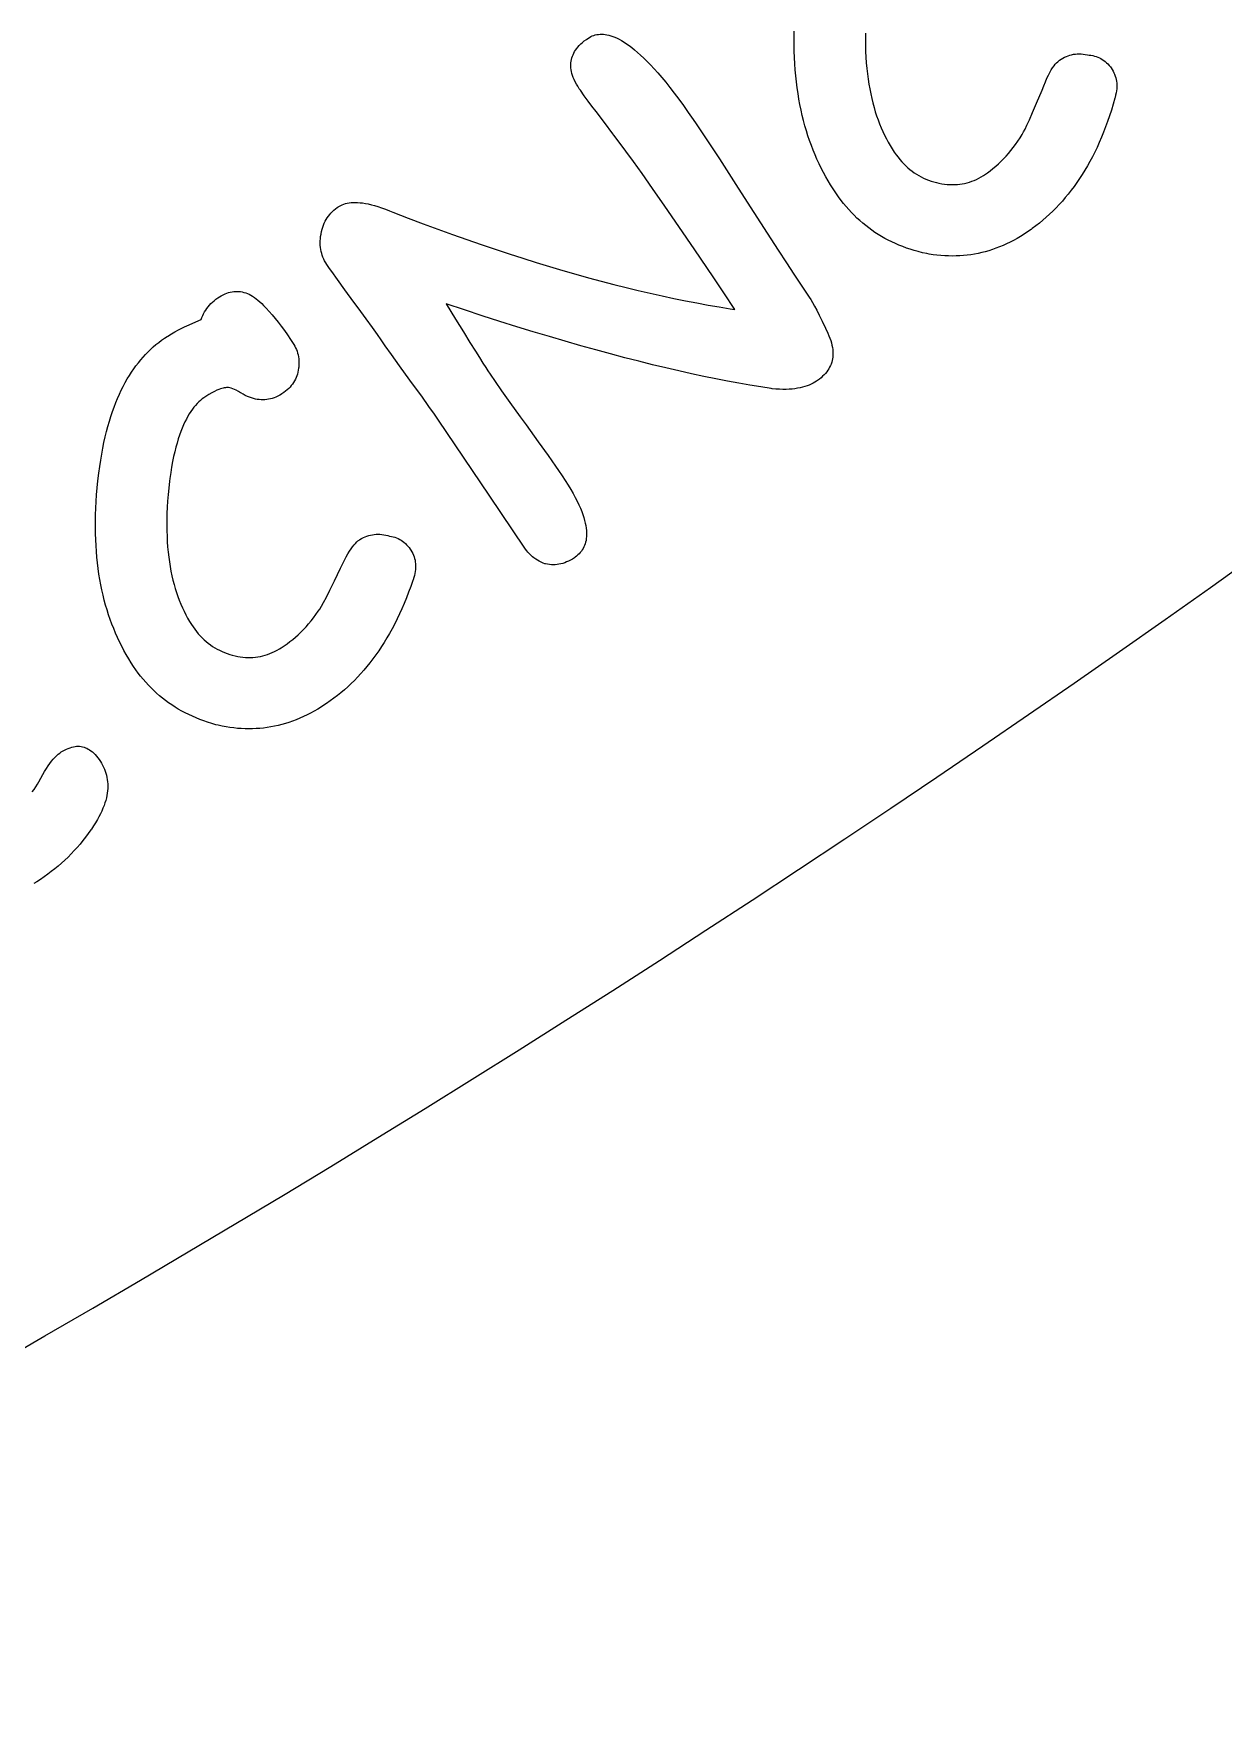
# Model space of a CAD drawing. Header units: inches. Extents: x -1316 to -504, y 751 to 1208.
# Drawn here: x -980.13 to -962.57, y 783.75 to 808.6 of the extents above; entities that cross this region are included whole.
import ezdxf

# ---------------------------------------------------------------- set-up
doc = ezdxf.new("R2010")
doc.units = ezdxf.units.IN
doc.header["$MEASUREMENT"] = 0
doc.linetypes.add('Continuous2', pattern=[0])
doc.layers.add('68343 AND 68344 CARRIAGE AND ARM PLATE', color=1, linetype='Continuous')
doc.layers.add('68351 TABLE', color=1, linetype='Continuous')

msp = doc.modelspace()

# ---------------------------------------------------------------- linework, layer by layer
at = {"layer": '68343 AND 68344 CARRIAGE AND ARM PLATE', "color": 3, "linetype": 'Continuous2', "lineweight": -3, "true_color": 0x00ff00}
for p, q in [((-972.095, 808.405), (-972.075, 808.427)), ((-972.075, 808.427), (-972.053, 808.45)), ((-972.053, 808.45), (-972.028, 808.472)), ((-972.028, 808.472), (-972.001, 808.494)), ((-972.001, 808.494), (-971.971, 808.516)), ((-971.971, 808.516), (-971.947, 808.533)), ((-971.947, 808.533), (-971.926, 808.546)), ((-971.926, 808.546), (-971.905, 808.558)), ((-971.905, 808.558), (-971.883, 808.568)), ((-971.883, 808.568), (-971.861, 808.576)), ((-971.861, 808.576), (-971.839, 808.583)), ((-971.839, 808.583), (-971.816, 808.588)), ((-971.816, 808.588), (-971.793, 808.591)), ((-971.793, 808.591), (-971.769, 808.594)), ((-971.769, 808.594), (-971.744, 808.594)), ((-971.744, 808.594), (-971.719, 808.593)), ((-971.719, 808.593), (-971.693, 808.59)), ((-971.693, 808.59), (-971.667, 808.586)), ((-971.667, 808.586), (-971.639, 808.58)), ((-971.639, 808.58), (-971.61, 808.572)), ((-971.61, 808.572), (-971.581, 808.562)), ((-971.581, 808.562), (-971.55, 808.55)), ((-971.55, 808.55), (-971.518, 808.536)), ((-971.518, 808.536), (-971.485, 808.519)), ((-971.485, 808.519), (-971.451, 808.5)), ((-971.451, 808.5), (-971.415, 808.479)), ((-971.415, 808.479), (-971.378, 808.454)), ((-971.378, 808.454), (-971.34, 808.427)), ((-971.34, 808.427), (-971.3, 808.397)), ((-968.905, 808.54), (-968.904, 808.64)), ((-968.905, 808.442), (-968.905, 808.54)), ((-968.903, 808.346), (-968.905, 808.442)), ((-967.853, 808.61), (-967.853, 808.517)), ((-967.853, 808.517), (-967.852, 808.427)), ((-967.852, 808.427), (-967.849, 808.339)), ((-972.201, 808.147), (-972.199, 808.172)), ((-972.199, 808.172), (-972.196, 808.197)), ((-972.196, 808.197), (-972.192, 808.221)), ((-972.192, 808.221), (-972.185, 808.245)), ((-972.185, 808.245), (-972.178, 808.268)), ((-972.178, 808.268), (-972.168, 808.291)), ((-972.168, 808.291), (-972.157, 808.314)), ((-972.157, 808.314), (-972.144, 808.337)), ((-972.144, 808.337), (-972.13, 808.36)), ((-972.13, 808.36), (-972.114, 808.382)), ((-972.114, 808.382), (-972.095, 808.405)), ((-971.3, 808.397), (-971.258, 808.363)), ((-971.258, 808.363), (-971.215, 808.326)), ((-971.215, 808.326), (-971.17, 808.286)), ((-971.17, 808.286), (-971.123, 808.242)), ((-971.123, 808.242), (-971.074, 808.193)), ((-971.074, 808.193), (-971.023, 808.141)), ((-968.899, 808.251), (-968.903, 808.346)), ((-968.894, 808.158), (-968.899, 808.251)), ((-967.849, 808.339), (-967.845, 808.253)), ((-967.845, 808.253), (-967.839, 808.17)), ((-967.839, 808.17), (-967.832, 808.089)), ((-965.049, 808.15), (-965.031, 808.17)), ((-965.031, 808.17), (-965.014, 808.188)), ((-965.014, 808.188), (-964.997, 808.202)), ((-964.997, 808.202), (-964.987, 808.21)), ((-964.987, 808.21), (-964.962, 808.227)), ((-964.962, 808.227), (-964.937, 808.242)), ((-964.937, 808.242), (-964.912, 808.255)), ((-964.912, 808.255), (-964.886, 808.267)), ((-964.886, 808.267), (-964.86, 808.277)), ((-964.86, 808.277), (-964.834, 808.285)), ((-964.834, 808.285), (-964.808, 808.292)), ((-964.808, 808.292), (-964.781, 808.298)), ((-964.781, 808.298), (-964.753, 808.302)), ((-964.753, 808.302), (-964.725, 808.304)), ((-964.725, 808.304), (-964.697, 808.305)), ((-964.697, 808.305), (-964.668, 808.304)), ((-964.668, 808.304), (-964.638, 808.301)), ((-964.638, 808.301), (-964.607, 808.297)), ((-964.607, 808.297), (-964.576, 808.291)), ((-964.576, 808.291), (-964.551, 808.285)), ((-964.551, 808.285), (-964.524, 808.283)), ((-964.524, 808.283), (-964.497, 808.278)), ((-964.497, 808.278), (-964.471, 808.272)), ((-964.471, 808.272), (-964.447, 808.265)), ((-964.447, 808.265), (-964.423, 808.257)), ((-964.423, 808.257), (-964.399, 808.247)), ((-964.399, 808.247), (-964.377, 808.235)), ((-964.377, 808.235), (-964.355, 808.222)), ((-964.355, 808.222), (-964.334, 808.208)), ((-964.334, 808.208), (-964.313, 808.192)), ((-964.313, 808.192), (-964.293, 808.174)), ((-964.293, 808.174), (-964.273, 808.155)), ((-972.201, 808.122), (-972.201, 808.147)), ((-972.199, 808.096), (-972.201, 808.122)), ((-972.196, 808.069), (-972.199, 808.096)), ((-972.191, 808.042), (-972.196, 808.069)), ((-972.184, 808.014), (-972.191, 808.042)), ((-972.175, 807.984), (-972.184, 808.014)), ((-972.164, 807.955), (-972.175, 807.984)), ((-972.151, 807.924), (-972.164, 807.955)), ((-972.136, 807.892), (-972.151, 807.924)), ((-971.023, 808.141), (-970.971, 808.084)), ((-970.971, 808.084), (-970.916, 808.022)), ((-970.916, 808.022), (-970.859, 807.955)), ((-970.859, 807.955), (-970.799, 807.884)), ((-968.887, 808.067), (-968.894, 808.158)), ((-968.879, 807.978), (-968.887, 808.067)), ((-968.87, 807.89), (-968.879, 807.978)), ((-967.832, 808.089), (-967.823, 808.01)), ((-967.823, 808.01), (-967.813, 807.933)), ((-967.813, 807.933), (-967.801, 807.858)), ((-965.196, 807.892), (-965.173, 807.944)), ((-965.173, 807.944), (-965.15, 807.99)), ((-965.15, 807.99), (-965.129, 808.031)), ((-965.129, 808.031), (-965.108, 808.067)), ((-965.108, 808.067), (-965.088, 808.098)), ((-965.088, 808.098), (-965.068, 808.126)), ((-965.068, 808.126), (-965.049, 808.15)), ((-964.273, 808.155), (-964.254, 808.134)), ((-964.254, 808.134), (-964.236, 808.111)), ((-964.236, 808.111), (-964.225, 808.096)), ((-964.225, 808.096), (-964.209, 808.073)), ((-964.209, 808.073), (-964.196, 808.05)), ((-964.196, 808.05), (-964.183, 808.026)), ((-964.183, 808.026), (-964.173, 808.002)), ((-964.173, 808.002), (-964.164, 807.977)), ((-964.164, 807.977), (-964.156, 807.952)), ((-964.156, 807.952), (-964.15, 807.927)), ((-964.15, 807.927), (-964.145, 807.9)), ((-972.118, 807.859), (-972.136, 807.892)), ((-972.098, 807.825), (-972.118, 807.859)), ((-972.075, 807.79), (-972.098, 807.825)), ((-972.059, 807.766), (-972.075, 807.79)), ((-972.003, 807.687), (-972.059, 807.766)), ((-971.946, 807.608), (-972.003, 807.687)), ((-970.799, 807.884), (-970.738, 807.807)), ((-970.738, 807.807), (-970.674, 807.724)), ((-970.674, 807.724), (-970.607, 807.636)), ((-968.859, 807.804), (-968.87, 807.89)), ((-968.846, 807.719), (-968.859, 807.804)), ((-968.833, 807.636), (-968.846, 807.719)), ((-967.801, 807.858), (-967.789, 807.786)), ((-967.789, 807.786), (-967.774, 807.715)), ((-967.774, 807.715), (-967.759, 807.646)), ((-965.325, 807.578), (-965.245, 807.77)), ((-965.245, 807.77), (-965.22, 807.834)), ((-965.22, 807.834), (-965.196, 807.892)), ((-964.158, 807.695), (-964.167, 807.662)), ((-964.151, 807.727), (-964.158, 807.695)), ((-964.146, 807.758), (-964.151, 807.727)), ((-964.143, 807.788), (-964.146, 807.758)), ((-964.145, 807.9), (-964.142, 807.873)), ((-964.141, 807.817), (-964.143, 807.788)), ((-964.142, 807.873), (-964.141, 807.846)), ((-964.141, 807.846), (-964.141, 807.817)), ((-971.888, 807.53), (-971.946, 807.608)), ((-971.828, 807.453), (-971.888, 807.53)), ((-971.705, 807.291), (-971.828, 807.453)), ((-970.607, 807.636), (-970.538, 807.542)), ((-970.538, 807.542), (-970.467, 807.441)), ((-970.467, 807.441), (-970.392, 807.333)), ((-968.818, 807.555), (-968.833, 807.636)), ((-968.801, 807.475), (-968.818, 807.555)), ((-968.784, 807.396), (-968.801, 807.475)), ((-967.759, 807.646), (-967.743, 807.579)), ((-967.743, 807.579), (-967.725, 807.513)), ((-967.725, 807.513), (-967.706, 807.45)), ((-967.706, 807.45), (-967.686, 807.388)), ((-965.43, 807.332), (-965.384, 807.439)), ((-965.384, 807.439), (-965.325, 807.578)), ((-964.221, 807.475), (-964.249, 807.39)), ((-964.195, 807.562), (-964.221, 807.475)), ((-964.17, 807.651), (-964.195, 807.562)), ((-964.167, 807.662), (-964.17, 807.651)), ((-971.579, 807.123), (-971.705, 807.291)), ((-970.392, 807.333), (-970.35, 807.271)), ((-970.35, 807.271), (-970.006, 806.753)), ((-968.765, 807.319), (-968.784, 807.396)), ((-968.744, 807.243), (-968.765, 807.319)), ((-968.723, 807.168), (-968.744, 807.243)), ((-967.686, 807.388), (-967.665, 807.328)), ((-967.665, 807.328), (-967.643, 807.269)), ((-967.643, 807.269), (-967.619, 807.212)), ((-967.619, 807.212), (-967.595, 807.157)), ((-965.516, 807.151), (-965.495, 807.193)), ((-965.495, 807.193), (-965.467, 807.251)), ((-965.467, 807.251), (-965.43, 807.332)), ((-964.306, 807.227), (-964.337, 807.148)), ((-964.277, 807.308), (-964.306, 807.227)), ((-964.249, 807.39), (-964.277, 807.308)), ((-971.565, 807.104), (-971.579, 807.123)), ((-971.485, 806.999), (-971.565, 807.104)), ((-971.389, 806.87), (-971.485, 806.999)), ((-968.7, 807.095), (-968.723, 807.168)), ((-968.676, 807.023), (-968.7, 807.095)), ((-968.65, 806.952), (-968.676, 807.023)), ((-968.624, 806.883), (-968.65, 806.952)), ((-967.595, 807.157), (-967.569, 807.103)), ((-967.569, 807.103), (-967.543, 807.051)), ((-967.543, 807.051), (-967.515, 807)), ((-967.515, 807), (-967.486, 806.95)), ((-967.486, 806.95), (-967.456, 806.902)), ((-965.704, 806.877), (-965.669, 806.922)), ((-965.669, 806.922), (-965.635, 806.968)), ((-965.635, 806.968), (-965.601, 807.015)), ((-965.601, 807.015), (-965.569, 807.065)), ((-965.569, 807.065), (-965.537, 807.116)), ((-965.537, 807.116), (-965.516, 807.151)), ((-964.433, 806.924), (-964.467, 806.853)), ((-964.4, 806.997), (-964.433, 806.924)), ((-964.368, 807.072), (-964.4, 806.997)), ((-964.337, 807.148), (-964.368, 807.072)), ((-971.275, 806.713), (-971.389, 806.87)), ((-971.149, 806.536), (-971.275, 806.713)), ((-970.006, 806.753), (-969.731, 806.324)), ((-968.596, 806.815), (-968.624, 806.883)), ((-968.567, 806.748), (-968.596, 806.815)), ((-968.537, 806.682), (-968.567, 806.748)), ((-968.505, 806.617), (-968.537, 806.682)), ((-967.456, 806.902), (-967.426, 806.855)), ((-967.426, 806.855), (-967.396, 806.812)), ((-967.396, 806.812), (-967.369, 806.777)), ((-967.369, 806.777), (-967.342, 806.743)), ((-967.342, 806.743), (-967.314, 806.71)), ((-967.314, 806.71), (-967.285, 806.679)), ((-967.285, 806.679), (-967.256, 806.65)), ((-965.929, 806.644), (-965.889, 806.679)), ((-965.889, 806.679), (-965.851, 806.716)), ((-965.851, 806.716), (-965.813, 806.754)), ((-965.813, 806.754), (-965.776, 806.794)), ((-965.776, 806.794), (-965.739, 806.835)), ((-965.739, 806.835), (-965.704, 806.877)), ((-964.538, 806.716), (-964.575, 806.65)), ((-964.502, 806.784), (-964.538, 806.716)), ((-964.467, 806.853), (-964.502, 806.784)), ((-970.994, 806.316), (-971.149, 806.536)), ((-968.472, 806.554), (-968.505, 806.617)), ((-968.438, 806.491), (-968.472, 806.554)), ((-968.403, 806.43), (-968.438, 806.491)), ((-968.367, 806.37), (-968.403, 806.43)), ((-967.256, 806.65), (-967.225, 806.623)), ((-967.225, 806.623), (-967.195, 806.597)), ((-967.195, 806.597), (-967.163, 806.572)), ((-967.163, 806.572), (-967.131, 806.549)), ((-967.131, 806.549), (-967.098, 806.528)), ((-967.098, 806.528), (-967.064, 806.507)), ((-967.064, 806.507), (-967.029, 806.488)), ((-967.029, 806.488), (-966.994, 806.471)), ((-966.994, 806.471), (-966.958, 806.455)), ((-966.958, 806.455), (-966.92, 806.44)), ((-966.92, 806.44), (-966.882, 806.427)), ((-966.882, 806.427), (-966.843, 806.415)), ((-966.282, 806.424), (-966.247, 806.437)), ((-966.247, 806.437), (-966.213, 806.452)), ((-966.213, 806.452), (-966.179, 806.468)), ((-966.179, 806.468), (-966.145, 806.487)), ((-966.145, 806.487), (-966.111, 806.507)), ((-966.111, 806.507), (-966.077, 806.529)), ((-966.077, 806.529), (-966.052, 806.546)), ((-966.052, 806.546), (-966.01, 806.577)), ((-966.01, 806.577), (-965.969, 806.61)), ((-965.969, 806.61), (-965.929, 806.644)), ((-964.691, 806.463), (-964.731, 806.404)), ((-964.651, 806.524), (-964.691, 806.463)), ((-964.613, 806.586), (-964.651, 806.524)), ((-964.575, 806.65), (-964.613, 806.586)), ((-970.814, 806.058), (-970.994, 806.316)), ((-969.731, 806.324), (-969.497, 805.962)), ((-968.329, 806.31), (-968.367, 806.37)), ((-968.29, 806.252), (-968.329, 806.31)), ((-968.25, 806.195), (-968.29, 806.252)), ((-968.211, 806.142), (-968.25, 806.195)), ((-966.843, 806.415), (-966.803, 806.404)), ((-966.803, 806.404), (-966.766, 806.395)), ((-966.766, 806.395), (-966.725, 806.388)), ((-966.725, 806.388), (-966.685, 806.382)), ((-966.685, 806.382), (-966.646, 806.377)), ((-966.646, 806.377), (-966.608, 806.375)), ((-966.608, 806.375), (-966.57, 806.374)), ((-966.57, 806.374), (-966.532, 806.375)), ((-966.532, 806.375), (-966.495, 806.377)), ((-966.495, 806.377), (-966.459, 806.381)), ((-966.459, 806.381), (-966.423, 806.386)), ((-966.423, 806.386), (-966.387, 806.393)), ((-966.387, 806.393), (-966.352, 806.402)), ((-966.352, 806.402), (-966.317, 806.412)), ((-966.317, 806.412), (-966.282, 806.424)), ((-964.901, 806.182), (-964.945, 806.13)), ((-964.857, 806.235), (-964.901, 806.182)), ((-964.814, 806.29), (-964.857, 806.235)), ((-964.772, 806.346), (-964.814, 806.29)), ((-964.731, 806.404), (-964.772, 806.346)), ((-975.779, 805.91), (-975.76, 805.933)), ((-975.76, 805.933), (-975.741, 805.955)), ((-975.741, 805.955), (-975.72, 805.977)), ((-975.72, 805.977), (-975.698, 805.998)), ((-975.698, 805.998), (-975.674, 806.017)), ((-975.674, 806.017), (-975.649, 806.036)), ((-975.649, 806.036), (-975.636, 806.045)), ((-975.636, 806.045), (-975.617, 806.057)), ((-975.617, 806.057), (-975.596, 806.068)), ((-975.596, 806.068), (-975.574, 806.078)), ((-975.574, 806.078), (-975.551, 806.087)), ((-975.551, 806.087), (-975.526, 806.094)), ((-975.526, 806.094), (-975.501, 806.1)), ((-975.501, 806.1), (-975.473, 806.105)), ((-975.473, 806.105), (-975.445, 806.108)), ((-975.445, 806.108), (-975.414, 806.111)), ((-975.414, 806.111), (-975.382, 806.111)), ((-975.382, 806.111), (-975.348, 806.11)), ((-975.348, 806.11), (-975.312, 806.107)), ((-975.312, 806.107), (-975.274, 806.103)), ((-975.274, 806.103), (-975.233, 806.097)), ((-975.233, 806.097), (-975.191, 806.088)), ((-975.191, 806.088), (-975.145, 806.078)), ((-975.145, 806.078), (-975.098, 806.065)), ((-975.098, 806.065), (-975.047, 806.05)), ((-975.047, 806.05), (-974.994, 806.032)), ((-974.994, 806.032), (-974.938, 806.012)), ((-974.938, 806.012), (-974.878, 805.989)), ((-974.878, 805.989), (-974.828, 805.967)), ((-974.828, 805.967), (-974.603, 805.881)), ((-970.607, 805.757), (-970.814, 806.058)), ((-969.497, 805.962), (-969.301, 805.659)), ((-968.174, 806.095), (-968.211, 806.142)), ((-968.136, 806.049), (-968.174, 806.095)), ((-968.098, 806.005), (-968.136, 806.049)), ((-968.058, 805.962), (-968.098, 806.005)), ((-968.018, 805.921), (-968.058, 805.962)), ((-965.133, 805.937), (-965.182, 805.892)), ((-965.085, 805.983), (-965.133, 805.937)), ((-965.037, 806.031), (-965.085, 805.983)), ((-964.991, 806.08), (-965.037, 806.031)), ((-964.945, 806.13), (-964.991, 806.08)), ((-975.887, 805.649), (-975.88, 805.683)), ((-975.88, 805.683), (-975.872, 805.716)), ((-975.872, 805.716), (-975.862, 805.747)), ((-975.862, 805.747), (-975.851, 805.777)), ((-975.851, 805.777), (-975.839, 805.806)), ((-975.839, 805.806), (-975.826, 805.834)), ((-975.826, 805.834), (-975.811, 805.86)), ((-975.811, 805.86), (-975.796, 805.885)), ((-975.796, 805.885), (-975.779, 805.91)), ((-974.603, 805.881), (-974.382, 805.797)), ((-974.382, 805.797), (-974.164, 805.717)), ((-974.164, 805.717), (-973.948, 805.639)), ((-970.37, 805.41), (-970.607, 805.757)), ((-967.977, 805.881), (-968.018, 805.921)), ((-967.934, 805.842), (-967.977, 805.881)), ((-967.892, 805.805), (-967.934, 805.842)), ((-967.848, 805.769), (-967.892, 805.805)), ((-967.803, 805.734), (-967.848, 805.769)), ((-967.757, 805.701), (-967.803, 805.734)), ((-967.711, 805.669), (-967.757, 805.701)), ((-965.407, 805.712), (-965.458, 805.676)), ((-965.388, 805.725), (-965.407, 805.712)), ((-965.335, 805.765), (-965.388, 805.725)), ((-965.283, 805.806), (-965.335, 805.765)), ((-965.232, 805.848), (-965.283, 805.806)), ((-965.182, 805.892), (-965.232, 805.848)), ((-975.899, 805.542), (-975.897, 805.576)), ((-975.899, 805.51), (-975.899, 805.542)), ((-975.898, 805.478), (-975.899, 805.51)), ((-975.896, 805.447), (-975.898, 805.478)), ((-975.897, 805.576), (-975.893, 805.61)), ((-975.891, 805.417), (-975.896, 805.447)), ((-975.893, 805.61), (-975.888, 805.645)), ((-975.888, 805.645), (-975.887, 805.649)), ((-973.948, 805.639), (-973.735, 805.563)), ((-973.735, 805.563), (-973.525, 805.49)), ((-973.525, 805.49), (-973.317, 805.42)), ((-969.301, 805.659), (-969.139, 805.408)), ((-967.663, 805.638), (-967.711, 805.669)), ((-967.615, 805.609), (-967.663, 805.638)), ((-967.565, 805.581), (-967.615, 805.609)), ((-967.515, 805.554), (-967.565, 805.581)), ((-967.463, 805.528), (-967.515, 805.554)), ((-967.41, 805.504), (-967.463, 805.528)), ((-967.357, 805.481), (-967.41, 805.504)), ((-967.302, 805.459), (-967.357, 805.481)), ((-967.246, 805.438), (-967.302, 805.459)), ((-967.189, 805.419), (-967.246, 805.438)), ((-965.925, 805.434), (-965.977, 805.416)), ((-965.873, 805.454), (-965.925, 805.434)), ((-965.82, 805.476), (-965.873, 805.454)), ((-965.768, 805.499), (-965.82, 805.476)), ((-965.717, 805.524), (-965.768, 805.499)), ((-965.665, 805.551), (-965.717, 805.524)), ((-965.613, 805.579), (-965.665, 805.551)), ((-965.561, 805.61), (-965.613, 805.579)), ((-965.51, 805.642), (-965.561, 805.61)), ((-965.458, 805.676), (-965.51, 805.642)), ((-975.886, 805.388), (-975.891, 805.417)), ((-975.878, 805.359), (-975.886, 805.388)), ((-975.869, 805.331), (-975.878, 805.359)), ((-975.859, 805.303), (-975.869, 805.331)), ((-975.847, 805.275), (-975.859, 805.303)), ((-975.834, 805.249), (-975.847, 805.275)), ((-975.819, 805.222), (-975.834, 805.249)), ((-975.803, 805.196), (-975.819, 805.222)), ((-975.762, 805.137), (-975.803, 805.196)), ((-973.317, 805.42), (-973.112, 805.353)), ((-973.112, 805.353), (-972.91, 805.288)), ((-972.91, 805.288), (-972.711, 805.226)), ((-972.711, 805.226), (-972.514, 805.166)), ((-970.101, 805.012), (-970.37, 805.41)), ((-969.139, 805.408), (-969.015, 805.218)), ((-969.015, 805.218), (-968.907, 805.053)), ((-967.13, 805.401), (-967.189, 805.419)), ((-967.071, 805.385), (-967.13, 805.401)), ((-967.01, 805.369), (-967.071, 805.385)), ((-966.947, 805.355), (-967.01, 805.369)), ((-966.913, 805.349), (-966.947, 805.355)), ((-966.854, 805.34), (-966.913, 805.349)), ((-966.796, 805.333), (-966.854, 805.34)), ((-966.739, 805.327), (-966.796, 805.333)), ((-966.682, 805.323), (-966.739, 805.327)), ((-966.626, 805.321), (-966.682, 805.323)), ((-966.57, 805.32), (-966.626, 805.321)), ((-966.514, 805.321), (-966.57, 805.32)), ((-966.459, 805.323), (-966.514, 805.321)), ((-966.404, 805.327), (-966.459, 805.323)), ((-966.35, 805.333), (-966.404, 805.327)), ((-966.296, 805.34), (-966.35, 805.333)), ((-966.242, 805.348), (-966.296, 805.34)), ((-966.189, 805.359), (-966.242, 805.348)), ((-966.135, 805.371), (-966.189, 805.359)), ((-966.082, 805.384), (-966.135, 805.371)), ((-966.03, 805.399), (-966.082, 805.384)), ((-965.977, 805.416), (-966.03, 805.399)), ((-975.73, 805.091), (-975.762, 805.137)), ((-975.646, 804.972), (-975.73, 805.091)), ((-975.537, 804.823), (-975.646, 804.972)), ((-972.514, 805.166), (-972.319, 805.108)), ((-972.319, 805.108), (-972.127, 805.053)), ((-972.127, 805.053), (-971.938, 805)), ((-971.938, 805), (-971.751, 804.95)), ((-971.751, 804.95), (-971.566, 804.902)), ((-969.942, 804.777), (-970.101, 805.012)), ((-968.907, 805.053), (-968.82, 804.921)), ((-977.44, 804.681), (-977.412, 804.701)), ((-977.412, 804.701), (-977.388, 804.717)), ((-977.388, 804.717), (-977.36, 804.734)), ((-977.36, 804.734), (-977.332, 804.748)), ((-977.332, 804.748), (-977.305, 804.761)), ((-977.305, 804.761), (-977.279, 804.772)), ((-977.279, 804.772), (-977.252, 804.78)), ((-977.252, 804.78), (-977.227, 804.787)), ((-977.227, 804.787), (-977.201, 804.792)), ((-977.201, 804.792), (-977.176, 804.796)), ((-977.176, 804.796), (-977.15, 804.798)), ((-977.15, 804.798), (-977.125, 804.798)), ((-977.125, 804.798), (-977.1, 804.797)), ((-977.1, 804.797), (-977.075, 804.794)), ((-977.075, 804.794), (-977.051, 804.79)), ((-977.051, 804.79), (-977.026, 804.783)), ((-977.026, 804.783), (-977, 804.776)), ((-977, 804.776), (-976.975, 804.766)), ((-976.975, 804.766), (-976.95, 804.755)), ((-976.95, 804.755), (-976.924, 804.741)), ((-976.924, 804.741), (-976.898, 804.726)), ((-976.898, 804.726), (-976.872, 804.709)), ((-976.872, 804.709), (-976.845, 804.69)), ((-976.845, 804.69), (-976.818, 804.668)), ((-975.401, 804.639), (-975.537, 804.823)), ((-971.566, 804.902), (-971.384, 804.856)), ((-971.384, 804.856), (-971.205, 804.813)), ((-971.205, 804.813), (-971.027, 804.771)), ((-971.027, 804.771), (-970.852, 804.732)), ((-970.852, 804.732), (-970.68, 804.695)), ((-970.68, 804.695), (-970.509, 804.66)), ((-969.778, 804.53), (-969.942, 804.777)), ((-968.82, 804.921), (-968.752, 804.818)), ((-968.752, 804.818), (-968.682, 804.712)), ((-968.682, 804.712), (-968.659, 804.677)), ((-977.645, 804.413), (-977.633, 804.441)), ((-977.633, 804.441), (-977.62, 804.469)), ((-977.62, 804.469), (-977.606, 804.496)), ((-977.606, 804.496), (-977.59, 804.521)), ((-977.59, 804.521), (-977.573, 804.546)), ((-977.573, 804.546), (-977.555, 804.571)), ((-977.555, 804.571), (-977.535, 804.594)), ((-977.535, 804.594), (-977.513, 804.617)), ((-977.513, 804.617), (-977.49, 804.639)), ((-977.49, 804.639), (-977.466, 804.66)), ((-977.466, 804.66), (-977.44, 804.681)), ((-976.818, 804.668), (-976.791, 804.644)), ((-976.791, 804.644), (-976.763, 804.617)), ((-976.763, 804.617), (-976.738, 804.592)), ((-976.738, 804.592), (-976.695, 804.548)), ((-976.695, 804.548), (-976.652, 804.5)), ((-976.652, 804.5), (-976.608, 804.45)), ((-976.608, 804.45), (-976.563, 804.397)), ((-975.338, 804.553), (-975.401, 804.639)), ((-975.222, 804.395), (-975.338, 804.553)), ((-974.041, 804.614), (-973.903, 804.389)), ((-973.77, 804.524), (-974.041, 804.614)), ((-973.507, 804.438), (-973.77, 804.524)), ((-973.25, 804.356), (-973.507, 804.438)), ((-970.509, 804.66), (-970.341, 804.627)), ((-970.341, 804.627), (-970.175, 804.597)), ((-970.175, 804.597), (-970.011, 804.568)), ((-970.011, 804.568), (-969.85, 804.541)), ((-969.85, 804.541), (-969.778, 804.53)), ((-968.659, 804.677), (-968.633, 804.634)), ((-968.633, 804.634), (-968.604, 804.582)), ((-968.604, 804.582), (-968.571, 804.52)), ((-968.571, 804.52), (-968.533, 804.446)), ((-968.533, 804.446), (-968.49, 804.359)), ((-978.097, 804.172), (-978.044, 804.202)), ((-978.044, 804.202), (-977.992, 804.23)), ((-977.992, 804.23), (-977.942, 804.256)), ((-977.942, 804.256), (-977.892, 804.279)), ((-977.892, 804.279), (-977.877, 804.286)), ((-977.877, 804.286), (-977.692, 804.368)), ((-977.692, 804.368), (-977.655, 804.384)), ((-977.655, 804.384), (-977.645, 804.413)), ((-976.563, 804.397), (-976.519, 804.342)), ((-976.519, 804.342), (-976.474, 804.283)), ((-976.474, 804.283), (-976.428, 804.221)), ((-976.428, 804.221), (-976.383, 804.155)), ((-975.129, 804.267), (-975.222, 804.395)), ((-975.056, 804.163), (-975.129, 804.267)), ((-973.903, 804.389), (-973.786, 804.201)), ((-973.786, 804.201), (-973.689, 804.044)), ((-972.999, 804.277), (-973.25, 804.356)), ((-972.754, 804.202), (-972.999, 804.277)), ((-972.515, 804.13), (-972.754, 804.202)), ((-968.49, 804.359), (-968.443, 804.257)), ((-968.443, 804.257), (-968.408, 804.18)), ((-978.44, 803.907), (-978.402, 803.944)), ((-978.402, 803.944), (-978.363, 803.979)), ((-978.363, 803.979), (-978.324, 804.013)), ((-978.324, 804.013), (-978.283, 804.045)), ((-978.283, 804.045), (-978.242, 804.076)), ((-978.242, 804.076), (-978.2, 804.106)), ((-978.2, 804.106), (-978.157, 804.134)), ((-978.157, 804.134), (-978.151, 804.139)), ((-978.151, 804.139), (-978.097, 804.172)), ((-976.383, 804.155), (-976.336, 804.087)), ((-976.336, 804.087), (-976.289, 804.014)), ((-976.289, 804.014), (-976.275, 803.99)), ((-976.275, 803.99), (-976.262, 803.965)), ((-976.262, 803.965), (-976.251, 803.94)), ((-976.251, 803.94), (-976.241, 803.914)), ((-974.999, 804.081), (-975.056, 804.163)), ((-974.939, 803.993), (-974.999, 804.081)), ((-974.849, 803.865), (-974.939, 803.993)), ((-973.689, 804.044), (-973.609, 803.916)), ((-972.282, 804.061), (-972.515, 804.13)), ((-972.054, 803.996), (-972.282, 804.061)), ((-971.831, 803.934), (-972.054, 803.996)), ((-968.408, 804.18), (-968.391, 804.142)), ((-968.391, 804.142), (-968.376, 804.106)), ((-968.376, 804.106), (-968.364, 804.071)), ((-968.364, 804.071), (-968.354, 804.037)), ((-968.354, 804.037), (-968.346, 804.004)), ((-968.346, 804.004), (-968.34, 803.972)), ((-968.34, 803.972), (-968.335, 803.942)), ((-968.335, 803.942), (-968.332, 803.912)), ((-978.652, 803.654), (-978.619, 803.7)), ((-978.619, 803.7), (-978.584, 803.744)), ((-978.584, 803.744), (-978.549, 803.787)), ((-978.549, 803.787), (-978.514, 803.829)), ((-978.514, 803.829), (-978.477, 803.868)), ((-978.477, 803.868), (-978.44, 803.907)), ((-976.241, 803.914), (-976.233, 803.888)), ((-976.233, 803.888), (-976.226, 803.861)), ((-976.226, 803.861), (-976.221, 803.833)), ((-976.221, 803.833), (-976.217, 803.804)), ((-976.217, 803.804), (-976.215, 803.775)), ((-976.215, 803.713), (-976.217, 803.68)), ((-976.215, 803.775), (-976.214, 803.744)), ((-976.214, 803.744), (-976.215, 803.713)), ((-974.73, 803.699), (-974.849, 803.865)), ((-974.576, 803.488), (-974.73, 803.699)), ((-973.609, 803.916), (-973.55, 803.821)), ((-973.55, 803.821), (-973.498, 803.739)), ((-973.498, 803.739), (-973.456, 803.674)), ((-971.614, 803.875), (-971.831, 803.934)), ((-971.402, 803.819), (-971.614, 803.875)), ((-971.196, 803.766), (-971.402, 803.819)), ((-970.994, 803.716), (-971.196, 803.766)), ((-970.798, 803.669), (-970.994, 803.716)), ((-968.368, 803.702), (-968.38, 803.679)), ((-968.358, 803.726), (-968.368, 803.702)), ((-968.35, 803.751), (-968.358, 803.726)), ((-968.343, 803.776), (-968.35, 803.751)), ((-968.338, 803.802), (-968.343, 803.776)), ((-968.334, 803.828), (-968.338, 803.802)), ((-968.332, 803.855), (-968.334, 803.828)), ((-968.332, 803.912), (-968.331, 803.883)), ((-968.331, 803.883), (-968.332, 803.855)), ((-978.807, 803.396), (-978.778, 803.451)), ((-978.778, 803.451), (-978.747, 803.505)), ((-978.747, 803.505), (-978.716, 803.556)), ((-978.716, 803.556), (-978.684, 803.606)), ((-978.684, 803.606), (-978.652, 803.654)), ((-976.293, 803.453), (-976.309, 803.43)), ((-976.279, 803.476), (-976.293, 803.453)), ((-976.266, 803.5), (-976.279, 803.476)), ((-976.255, 803.525), (-976.266, 803.5)), ((-976.245, 803.551), (-976.255, 803.525)), ((-976.236, 803.578), (-976.245, 803.551)), ((-976.229, 803.605), (-976.236, 803.578)), ((-976.223, 803.633), (-976.229, 803.605)), ((-976.219, 803.663), (-976.223, 803.633)), ((-976.217, 803.68), (-976.219, 803.663)), ((-974.538, 803.436), (-974.576, 803.488)), ((-973.456, 803.674), (-973.424, 803.624)), ((-973.424, 803.624), (-973.393, 803.578)), ((-973.393, 803.578), (-973.319, 803.47)), ((-973.319, 803.47), (-973.223, 803.332)), ((-970.606, 803.625), (-970.798, 803.669)), ((-970.42, 803.583), (-970.606, 803.625)), ((-970.238, 803.544), (-970.42, 803.583)), ((-970.06, 803.508), (-970.238, 803.544)), ((-969.888, 803.474), (-970.06, 803.508)), ((-969.719, 803.443), (-969.888, 803.474)), ((-969.556, 803.414), (-969.719, 803.443)), ((-968.625, 803.443), (-968.653, 803.429)), ((-968.597, 803.458), (-968.625, 803.443)), ((-968.572, 803.475), (-968.597, 803.458)), ((-968.56, 803.483), (-968.572, 803.475)), ((-968.532, 803.503), (-968.56, 803.483)), ((-968.506, 803.524), (-968.532, 803.503)), ((-968.483, 803.545), (-968.506, 803.524)), ((-968.461, 803.567), (-968.483, 803.545)), ((-968.441, 803.588), (-968.461, 803.567)), ((-968.423, 803.61), (-968.441, 803.588)), ((-968.407, 803.633), (-968.423, 803.61)), ((-968.393, 803.656), (-968.407, 803.633)), ((-968.38, 803.679), (-968.393, 803.656)), ((-978.916, 803.156), (-978.89, 803.219)), ((-978.89, 803.219), (-978.863, 803.28)), ((-978.863, 803.28), (-978.836, 803.339)), ((-978.836, 803.339), (-978.807, 803.396)), ((-977.642, 803.21), (-977.667, 803.189)), ((-977.616, 803.229), (-977.642, 803.21)), ((-977.59, 803.246), (-977.616, 803.229)), ((-977.544, 803.274), (-977.59, 803.246)), ((-977.499, 803.3), (-977.544, 803.274)), ((-977.46, 803.322), (-977.499, 803.3)), ((-977.426, 803.338), (-977.46, 803.322)), ((-977.397, 803.351), (-977.426, 803.338)), ((-977.372, 803.361), (-977.397, 803.351)), ((-977.351, 803.367), (-977.372, 803.361)), ((-977.332, 803.372), (-977.351, 803.367)), ((-977.317, 803.374), (-977.332, 803.372)), ((-977.304, 803.374), (-977.317, 803.374)), ((-977.297, 803.376), (-977.304, 803.374)), ((-977.283, 803.378), (-977.297, 803.376)), ((-977.268, 803.379), (-977.283, 803.378)), ((-977.252, 803.377), (-977.268, 803.379)), ((-977.234, 803.374), (-977.252, 803.377)), ((-977.213, 803.369), (-977.234, 803.374)), ((-977.191, 803.362), (-977.213, 803.369)), ((-977.167, 803.352), (-977.191, 803.362)), ((-977.139, 803.338), (-977.167, 803.352)), ((-977.108, 803.322), (-977.139, 803.338)), ((-977.074, 803.301), (-977.108, 803.322)), ((-977.07, 803.299), (-977.074, 803.301)), ((-977.038, 803.28), (-977.07, 803.299)), ((-977.006, 803.263), (-977.038, 803.28)), ((-976.975, 803.249), (-977.006, 803.263)), ((-976.945, 803.236), (-976.975, 803.249)), ((-976.915, 803.225), (-976.945, 803.236)), ((-976.886, 803.216), (-976.915, 803.225)), ((-976.857, 803.209), (-976.886, 803.216)), ((-976.828, 803.204), (-976.857, 803.209)), ((-976.8, 803.2), (-976.828, 803.204)), ((-976.772, 803.198), (-976.8, 803.2)), ((-976.744, 803.197), (-976.772, 803.198)), ((-976.717, 803.198), (-976.744, 803.197)), ((-976.689, 803.201), (-976.717, 803.198)), ((-976.662, 803.205), (-976.689, 803.201)), ((-976.635, 803.211), (-976.662, 803.205)), ((-976.607, 803.219), (-976.635, 803.211)), ((-976.58, 803.228), (-976.607, 803.219)), ((-976.553, 803.239), (-976.58, 803.228)), ((-976.525, 803.252), (-976.553, 803.239)), ((-976.498, 803.266), (-976.525, 803.252)), ((-976.47, 803.283), (-976.498, 803.266)), ((-976.464, 803.287), (-976.47, 803.283)), ((-976.437, 803.305), (-976.464, 803.287)), ((-976.411, 803.325), (-976.437, 803.305)), ((-976.387, 803.344), (-976.411, 803.325)), ((-976.365, 803.365), (-976.387, 803.344)), ((-976.345, 803.386), (-976.365, 803.365)), ((-976.326, 803.407), (-976.345, 803.386)), ((-976.309, 803.43), (-976.326, 803.407)), ((-974.402, 803.25), (-974.538, 803.436)), ((-974.296, 803.101), (-974.402, 803.25)), ((-973.223, 803.332), (-973.101, 803.159)), ((-969.396, 803.387), (-969.556, 803.414)), ((-969.241, 803.363), (-969.396, 803.387)), ((-969.226, 803.362), (-969.241, 803.363)), ((-969.172, 803.357), (-969.226, 803.362)), ((-969.12, 803.353), (-969.172, 803.357)), ((-969.07, 803.352), (-969.12, 803.353)), ((-969.023, 803.352), (-969.07, 803.352)), ((-968.978, 803.354), (-969.023, 803.352)), ((-968.934, 803.357), (-968.978, 803.354)), ((-968.893, 803.362), (-968.934, 803.357)), ((-968.854, 803.368), (-968.893, 803.362)), ((-968.816, 803.375), (-968.854, 803.368)), ((-968.781, 803.383), (-968.816, 803.375)), ((-968.746, 803.393), (-968.781, 803.383)), ((-968.714, 803.404), (-968.746, 803.393)), ((-968.683, 803.416), (-968.714, 803.404)), ((-968.653, 803.429), (-968.683, 803.416)), ((-979.012, 802.881), (-978.989, 802.953)), ((-978.989, 802.953), (-978.966, 803.023)), ((-978.966, 803.023), (-978.942, 803.09)), ((-978.942, 803.09), (-978.916, 803.156)), ((-977.854, 802.954), (-977.875, 802.914)), ((-977.832, 802.991), (-977.854, 802.954)), ((-977.809, 803.025), (-977.832, 802.991)), ((-977.786, 803.058), (-977.809, 803.025)), ((-977.763, 803.088), (-977.786, 803.058)), ((-977.74, 803.116), (-977.763, 803.088)), ((-977.716, 803.142), (-977.74, 803.116)), ((-977.691, 803.166), (-977.716, 803.142)), ((-977.667, 803.189), (-977.691, 803.166)), ((-974.214, 802.985), (-974.296, 803.101)), ((-974.152, 802.895), (-974.214, 802.985)), ((-973.101, 803.159), (-972.947, 802.946)), ((-972.947, 802.946), (-972.861, 802.827)), ((-979.073, 802.65), (-979.054, 802.729)), ((-979.054, 802.729), (-979.033, 802.806)), ((-979.033, 802.806), (-979.012, 802.881)), ((-977.957, 802.73), (-977.976, 802.677)), ((-977.937, 802.78), (-977.957, 802.73)), ((-977.917, 802.828), (-977.937, 802.78)), ((-977.897, 802.872), (-977.917, 802.828)), ((-977.875, 802.914), (-977.897, 802.872)), ((-973.406, 801.788), (-974.152, 802.895)), ((-972.861, 802.827), (-972.681, 802.578)), ((-979.125, 802.395), (-979.109, 802.483)), ((-979.109, 802.483), (-979.092, 802.567)), ((-979.092, 802.567), (-979.073, 802.65)), ((-978.03, 802.497), (-978.047, 802.43)), ((-978.013, 802.56), (-978.03, 802.497)), ((-977.995, 802.62), (-978.013, 802.56)), ((-977.976, 802.677), (-977.995, 802.62)), ((-972.681, 802.578), (-972.537, 802.376)), ((-979.167, 802.116), (-979.154, 802.212)), ((-979.154, 802.212), (-979.14, 802.305)), ((-979.14, 802.305), (-979.125, 802.395)), ((-978.093, 802.206), (-978.106, 802.123)), ((-978.078, 802.285), (-978.093, 802.206)), ((-978.063, 802.359), (-978.078, 802.285)), ((-978.047, 802.43), (-978.063, 802.359)), ((-972.537, 802.376), (-972.425, 802.216)), ((-972.425, 802.216), (-972.383, 802.156)), ((-979.191, 801.897), (-979.18, 802)), ((-979.18, 802), (-979.167, 802.116)), ((-978.124, 801.996), (-978.135, 801.896)), ((-978.119, 802.036), (-978.124, 801.996)), ((-978.106, 802.123), (-978.119, 802.036)), ((-972.383, 802.156), (-972.329, 802.077)), ((-972.329, 802.077), (-972.283, 802.007)), ((-972.283, 802.007), (-972.24, 801.939)), ((-979.207, 801.696), (-979.2, 801.796)), ((-979.2, 801.796), (-979.191, 801.897)), ((-978.152, 801.704), (-978.158, 801.611)), ((-978.145, 801.799), (-978.152, 801.704)), ((-978.135, 801.896), (-978.145, 801.799)), ((-972.878, 801.006), (-973.406, 801.788)), ((-972.24, 801.939), (-972.202, 801.875)), ((-972.202, 801.875), (-972.166, 801.814)), ((-972.166, 801.814), (-972.135, 801.756)), ((-972.135, 801.756), (-972.107, 801.7)), ((-979.217, 801.407), (-979.215, 801.502)), ((-979.215, 801.502), (-979.212, 801.598)), ((-979.212, 801.598), (-979.207, 801.696)), ((-978.162, 801.521), (-978.164, 801.433)), ((-978.158, 801.611), (-978.162, 801.521)), ((-972.107, 801.7), (-972.081, 801.647)), ((-972.081, 801.647), (-972.059, 801.597)), ((-972.059, 801.597), (-972.04, 801.549)), ((-972.04, 801.549), (-972.023, 801.503)), ((-972.023, 801.503), (-972.009, 801.46)), ((-972.009, 801.46), (-971.997, 801.418)), ((-979.218, 801.314), (-979.217, 801.407)), ((-979.216, 801.223), (-979.218, 801.314)), ((-979.214, 801.133), (-979.216, 801.223)), ((-978.164, 801.433), (-978.165, 801.348)), ((-978.165, 801.348), (-978.164, 801.264)), ((-978.164, 801.264), (-978.161, 801.183)), ((-975.157, 801.202), (-975.13, 801.207)), ((-975.13, 801.207), (-975.103, 801.211)), ((-975.103, 801.211), (-975.076, 801.213)), ((-975.076, 801.213), (-975.048, 801.214)), ((-975.048, 801.214), (-975.019, 801.213)), ((-975.019, 801.213), (-974.99, 801.211)), ((-974.99, 801.211), (-974.961, 801.206)), ((-974.961, 801.206), (-974.93, 801.2)), ((-971.997, 801.418), (-971.987, 801.379)), ((-971.987, 801.379), (-971.979, 801.341)), ((-971.979, 801.341), (-971.974, 801.305)), ((-971.974, 801.305), (-971.97, 801.271)), ((-971.97, 801.271), (-971.968, 801.239)), ((-971.967, 801.208), (-971.969, 801.178)), ((-971.968, 801.239), (-971.967, 801.208)), ((-979.209, 801.045), (-979.214, 801.133)), ((-979.203, 800.959), (-979.209, 801.045)), ((-979.196, 800.873), (-979.203, 800.959)), ((-978.161, 801.183), (-978.157, 801.103)), ((-978.157, 801.103), (-978.152, 801.026)), ((-978.152, 801.026), (-978.145, 800.951)), ((-975.491, 800.926), (-975.466, 800.965)), ((-975.466, 800.965), (-975.443, 801)), ((-975.443, 801), (-975.421, 801.03)), ((-975.421, 801.03), (-975.4, 801.057)), ((-975.4, 801.057), (-975.38, 801.079)), ((-975.38, 801.079), (-975.361, 801.099)), ((-975.361, 801.099), (-975.343, 801.115)), ((-975.343, 801.115), (-975.325, 801.128)), ((-975.325, 801.128), (-975.314, 801.135)), ((-975.314, 801.135), (-975.289, 801.151)), ((-975.289, 801.151), (-975.263, 801.165)), ((-975.263, 801.165), (-975.237, 801.176)), ((-975.237, 801.176), (-975.21, 801.187)), ((-975.21, 801.187), (-975.184, 801.195)), ((-975.184, 801.195), (-975.157, 801.202)), ((-974.93, 801.2), (-974.9, 801.193)), ((-974.9, 801.193), (-974.875, 801.185)), ((-974.875, 801.185), (-974.848, 801.181)), ((-974.848, 801.181), (-974.821, 801.175)), ((-974.821, 801.175), (-974.796, 801.168)), ((-974.796, 801.168), (-974.772, 801.159)), ((-974.772, 801.159), (-974.748, 801.149)), ((-974.748, 801.149), (-974.726, 801.138)), ((-974.726, 801.138), (-974.704, 801.125)), ((-974.704, 801.125), (-974.683, 801.111)), ((-974.683, 801.111), (-974.663, 801.095)), ((-974.663, 801.095), (-974.643, 801.078)), ((-974.643, 801.078), (-974.624, 801.059)), ((-974.624, 801.059), (-974.605, 801.039)), ((-974.605, 801.039), (-974.588, 801.017)), ((-974.588, 801.017), (-974.571, 800.993)), ((-974.571, 800.993), (-974.56, 800.977)), ((-974.56, 800.977), (-974.546, 800.953)), ((-972.871, 800.995), (-972.878, 801.006)), ((-972.852, 800.97), (-972.871, 800.995)), ((-972.833, 800.947), (-972.852, 800.97)), ((-972.044, 800.964), (-972.06, 800.945)), ((-972.031, 800.984), (-972.044, 800.964)), ((-972.018, 801.005), (-972.031, 800.984)), ((-972.007, 801.027), (-972.018, 801.005)), ((-971.997, 801.049), (-972.007, 801.027)), ((-971.989, 801.073), (-971.997, 801.049)), ((-971.982, 801.098), (-971.989, 801.073)), ((-971.976, 801.123), (-971.982, 801.098)), ((-971.972, 801.15), (-971.976, 801.123)), ((-971.969, 801.178), (-971.972, 801.15)), ((-979.187, 800.79), (-979.196, 800.873)), ((-979.177, 800.707), (-979.187, 800.79)), ((-978.145, 800.951), (-978.136, 800.877)), ((-978.136, 800.877), (-978.126, 800.806)), ((-978.126, 800.806), (-978.115, 800.736)), ((-978.115, 800.736), (-978.103, 800.668)), ((-975.689, 800.525), (-975.598, 800.711)), ((-975.598, 800.711), (-975.57, 800.774)), ((-975.57, 800.774), (-975.542, 800.83)), ((-975.542, 800.83), (-975.516, 800.881)), ((-975.516, 800.881), (-975.491, 800.926)), ((-974.546, 800.953), (-974.534, 800.929)), ((-974.534, 800.929), (-974.523, 800.905)), ((-974.523, 800.905), (-974.514, 800.88)), ((-974.514, 800.88), (-974.506, 800.855)), ((-974.506, 800.855), (-974.5, 800.829)), ((-974.5, 800.829), (-974.496, 800.804)), ((-974.496, 800.804), (-974.493, 800.777)), ((-974.493, 800.777), (-974.491, 800.75)), ((-974.491, 800.722), (-974.493, 800.694)), ((-974.491, 800.75), (-974.491, 800.722)), ((-972.812, 800.924), (-972.833, 800.947)), ((-972.79, 800.903), (-972.812, 800.924)), ((-972.768, 800.882), (-972.79, 800.903)), ((-972.744, 800.863), (-972.768, 800.882)), ((-972.719, 800.846), (-972.744, 800.863)), ((-972.693, 800.829), (-972.719, 800.846)), ((-972.666, 800.814), (-972.693, 800.829)), ((-972.639, 800.8), (-972.666, 800.814)), ((-972.611, 800.788), (-972.639, 800.8)), ((-972.582, 800.777), (-972.611, 800.788)), ((-972.575, 800.776), (-972.582, 800.777)), ((-972.545, 800.77), (-972.575, 800.776)), ((-972.517, 800.766), (-972.545, 800.77)), ((-972.488, 800.764), (-972.517, 800.766)), ((-972.459, 800.763), (-972.488, 800.764)), ((-972.431, 800.764), (-972.459, 800.763)), ((-972.403, 800.767), (-972.431, 800.764)), ((-972.375, 800.771), (-972.403, 800.767)), ((-972.347, 800.777), (-972.375, 800.771)), ((-972.319, 800.784), (-972.347, 800.777)), ((-972.291, 800.793), (-972.319, 800.784)), ((-972.263, 800.804), (-972.291, 800.793)), ((-972.234, 800.817), (-972.263, 800.804)), ((-972.206, 800.832), (-972.234, 800.817)), ((-972.177, 800.848), (-972.206, 800.832)), ((-972.148, 800.867), (-972.177, 800.848)), ((-972.136, 800.875), (-972.148, 800.867)), ((-972.115, 800.891), (-972.136, 800.875)), ((-972.095, 800.909), (-972.115, 800.891)), ((-972.077, 800.926), (-972.095, 800.909)), ((-972.06, 800.945), (-972.077, 800.926)), ((-979.166, 800.626), (-979.177, 800.707)), ((-979.152, 800.547), (-979.166, 800.626)), ((-979.138, 800.469), (-979.152, 800.547)), ((-979.122, 800.392), (-979.138, 800.469)), ((-978.103, 800.668), (-978.089, 800.602)), ((-978.089, 800.602), (-978.074, 800.537)), ((-978.074, 800.537), (-978.057, 800.474)), ((-978.057, 800.474), (-978.04, 800.413)), ((-975.756, 800.389), (-975.689, 800.525)), ((-974.532, 800.529), (-974.562, 800.442)), ((-974.528, 800.54), (-974.532, 800.529)), ((-974.517, 800.573), (-974.528, 800.54)), ((-974.508, 800.604), (-974.517, 800.573)), ((-974.502, 800.635), (-974.508, 800.604)), ((-974.496, 800.665), (-974.502, 800.635)), ((-974.493, 800.694), (-974.496, 800.665)), ((-979.105, 800.316), (-979.122, 800.392)), ((-979.087, 800.242), (-979.105, 800.316)), ((-979.067, 800.168), (-979.087, 800.242)), ((-978.04, 800.413), (-978.021, 800.353)), ((-978.021, 800.353), (-978.001, 800.295)), ((-978.001, 800.295), (-977.98, 800.238)), ((-977.98, 800.238), (-977.957, 800.183)), ((-975.85, 800.207), (-975.809, 800.285)), ((-975.809, 800.285), (-975.756, 800.389)), ((-974.626, 800.274), (-974.659, 800.193)), ((-974.594, 800.357), (-974.626, 800.274)), ((-974.562, 800.442), (-974.594, 800.357)), ((-979.046, 800.096), (-979.067, 800.168)), ((-979.023, 800.025), (-979.046, 800.096)), ((-978.999, 799.956), (-979.023, 800.025)), ((-977.957, 800.183), (-977.934, 800.129)), ((-977.934, 800.129), (-977.909, 800.076)), ((-977.909, 800.076), (-977.884, 800.025)), ((-977.884, 800.025), (-977.857, 799.975)), ((-977.857, 799.975), (-977.829, 799.927)), ((-976.034, 799.934), (-975.998, 799.98)), ((-975.998, 799.98), (-975.963, 800.027)), ((-975.963, 800.027), (-975.928, 800.076)), ((-975.928, 800.076), (-975.905, 800.11)), ((-975.905, 800.11), (-975.882, 800.15)), ((-975.882, 800.15), (-975.85, 800.207)), ((-974.764, 799.963), (-974.8, 799.89)), ((-974.728, 800.038), (-974.764, 799.963)), ((-974.693, 800.114), (-974.728, 800.038)), ((-974.659, 800.193), (-974.693, 800.114)), ((-978.974, 799.887), (-978.999, 799.956)), ((-978.948, 799.82), (-978.974, 799.887)), ((-978.92, 799.753), (-978.948, 799.82)), ((-978.891, 799.688), (-978.92, 799.753)), ((-977.829, 799.927), (-977.802, 799.883)), ((-977.802, 799.883), (-977.777, 799.845)), ((-977.777, 799.845), (-977.752, 799.81)), ((-977.752, 799.81), (-977.726, 799.776)), ((-977.726, 799.776), (-977.699, 799.743)), ((-977.699, 799.743), (-977.671, 799.712)), ((-976.265, 799.695), (-976.225, 799.731)), ((-976.225, 799.731), (-976.185, 799.768)), ((-976.185, 799.768), (-976.146, 799.807)), ((-976.146, 799.807), (-976.108, 799.848)), ((-976.108, 799.848), (-976.071, 799.89)), ((-976.071, 799.89), (-976.034, 799.934)), ((-974.876, 799.75), (-974.915, 799.683)), ((-974.837, 799.819), (-974.876, 799.75)), ((-974.8, 799.89), (-974.837, 799.819)), ((-978.861, 799.623), (-978.891, 799.688)), ((-978.83, 799.56), (-978.861, 799.623)), ((-978.797, 799.498), (-978.83, 799.56)), ((-978.763, 799.436), (-978.797, 799.498)), ((-977.671, 799.712), (-977.643, 799.683)), ((-977.643, 799.683), (-977.613, 799.655)), ((-977.613, 799.655), (-977.583, 799.629)), ((-977.583, 799.629), (-977.552, 799.604)), ((-977.552, 799.604), (-977.521, 799.581)), ((-977.521, 799.581), (-977.488, 799.558)), ((-977.488, 799.558), (-977.455, 799.538)), ((-977.455, 799.538), (-977.42, 799.518)), ((-977.42, 799.518), (-977.385, 799.5)), ((-977.385, 799.5), (-977.349, 799.483)), ((-977.349, 799.483), (-977.312, 799.467)), ((-977.312, 799.467), (-977.273, 799.453)), ((-976.642, 799.453), (-976.607, 799.467)), ((-976.607, 799.467), (-976.572, 799.484)), ((-976.572, 799.484), (-976.537, 799.502)), ((-976.537, 799.502), (-976.502, 799.522)), ((-976.502, 799.522), (-976.476, 799.537)), ((-976.476, 799.537), (-976.432, 799.566)), ((-976.432, 799.566), (-976.389, 799.596)), ((-976.389, 799.596), (-976.347, 799.628)), ((-976.347, 799.628), (-976.305, 799.66)), ((-976.305, 799.66), (-976.265, 799.695)), ((-975.036, 799.493), (-975.079, 799.433)), ((-974.995, 799.555), (-975.036, 799.493)), ((-974.954, 799.618), (-974.995, 799.555)), ((-974.915, 799.683), (-974.954, 799.618)), ((-978.727, 799.376), (-978.763, 799.436)), ((-978.691, 799.316), (-978.727, 799.376)), ((-978.655, 799.262), (-978.691, 799.316)), ((-978.621, 799.212), (-978.655, 799.262)), ((-977.273, 799.453), (-977.234, 799.44)), ((-977.234, 799.44), (-977.197, 799.429)), ((-977.197, 799.429), (-977.157, 799.419)), ((-977.157, 799.419), (-977.118, 799.411)), ((-977.118, 799.411), (-977.079, 799.404)), ((-977.079, 799.404), (-977.041, 799.399)), ((-977.041, 799.399), (-977.003, 799.396)), ((-977.003, 799.396), (-976.965, 799.395)), ((-976.965, 799.395), (-976.928, 799.395)), ((-976.928, 799.395), (-976.892, 799.396)), ((-976.892, 799.396), (-976.855, 799.4)), ((-976.855, 799.4), (-976.819, 799.405)), ((-976.819, 799.405), (-976.783, 799.411)), ((-976.783, 799.411), (-976.748, 799.419)), ((-976.748, 799.419), (-976.712, 799.429)), ((-976.712, 799.429), (-976.677, 799.44)), ((-976.677, 799.44), (-976.642, 799.453)), ((-975.21, 799.262), (-975.255, 799.209)), ((-975.165, 799.317), (-975.21, 799.262)), ((-975.121, 799.374), (-975.165, 799.317)), ((-975.079, 799.433), (-975.121, 799.374)), ((-978.586, 799.164), (-978.621, 799.212)), ((-978.55, 799.118), (-978.586, 799.164)), ((-978.513, 799.073), (-978.55, 799.118)), ((-978.475, 799.029), (-978.513, 799.073)), ((-978.436, 798.987), (-978.475, 799.029)), ((-978.396, 798.945), (-978.436, 798.987)), ((-975.444, 799.009), (-975.493, 798.963)), ((-975.395, 799.057), (-975.444, 799.009)), ((-975.348, 799.106), (-975.395, 799.057)), ((-975.301, 799.156), (-975.348, 799.106)), ((-975.255, 799.209), (-975.301, 799.156)), ((-978.356, 798.906), (-978.396, 798.945)), ((-978.314, 798.867), (-978.356, 798.906)), ((-978.271, 798.83), (-978.314, 798.867)), ((-978.228, 798.794), (-978.271, 798.83)), ((-978.183, 798.76), (-978.228, 798.794)), ((-978.138, 798.726), (-978.183, 798.76)), ((-978.091, 798.694), (-978.138, 798.726)), ((-975.752, 798.754), (-975.806, 798.716)), ((-975.698, 798.793), (-975.752, 798.754)), ((-975.646, 798.833), (-975.698, 798.793)), ((-975.594, 798.875), (-975.646, 798.833)), ((-975.543, 798.918), (-975.594, 798.875)), ((-975.493, 798.963), (-975.543, 798.918)), ((-978.043, 798.663), (-978.091, 798.694)), ((-977.994, 798.633), (-978.043, 798.663)), ((-977.944, 798.604), (-977.994, 798.633)), ((-977.893, 798.577), (-977.944, 798.604)), ((-977.841, 798.551), (-977.893, 798.577)), ((-977.787, 798.526), (-977.841, 798.551)), ((-977.733, 798.502), (-977.787, 798.526)), ((-977.677, 798.479), (-977.733, 798.502)), ((-977.619, 798.458), (-977.677, 798.479)), ((-976.254, 798.475), (-976.308, 798.455)), ((-976.201, 798.497), (-976.254, 798.475)), ((-976.148, 798.521), (-976.201, 798.497)), ((-976.094, 798.546), (-976.148, 798.521)), ((-976.041, 798.574), (-976.094, 798.546)), ((-975.988, 798.603), (-976.041, 798.574)), ((-975.934, 798.634), (-975.988, 798.603)), ((-975.88, 798.667), (-975.934, 798.634)), ((-975.861, 798.679), (-975.88, 798.667)), ((-975.806, 798.716), (-975.861, 798.679)), ((-977.561, 798.438), (-977.619, 798.458)), ((-977.501, 798.419), (-977.561, 798.438)), ((-977.439, 798.401), (-977.501, 798.419)), ((-977.405, 798.393), (-977.439, 798.401)), ((-977.348, 798.381), (-977.405, 798.393)), ((-977.29, 798.37), (-977.348, 798.381)), ((-977.233, 798.361), (-977.29, 798.37)), ((-977.177, 798.354), (-977.233, 798.361)), ((-977.121, 798.348), (-977.177, 798.354)), ((-977.065, 798.344), (-977.121, 798.348)), ((-977.009, 798.342), (-977.065, 798.344)), ((-976.954, 798.341), (-977.009, 798.342)), ((-976.899, 798.341), (-976.954, 798.341)), ((-976.845, 798.344), (-976.899, 798.341)), ((-976.79, 798.348), (-976.845, 798.344)), ((-976.736, 798.353), (-976.79, 798.348)), ((-976.682, 798.36), (-976.736, 798.353)), ((-976.628, 798.369), (-976.682, 798.36)), ((-976.575, 798.379), (-976.628, 798.369)), ((-976.521, 798.391), (-976.575, 798.379)), ((-976.468, 798.405), (-976.521, 798.391)), ((-976.414, 798.42), (-976.468, 798.405)), ((-976.361, 798.437), (-976.414, 798.42)), ((-976.308, 798.455), (-976.361, 798.437)), ((-979.768, 797.965), (-979.744, 797.983)), ((-979.744, 797.983), (-979.721, 798)), ((-979.721, 798), (-979.703, 798.011)), ((-979.703, 798.011), (-979.674, 798.027)), ((-979.674, 798.027), (-979.646, 798.042)), ((-979.646, 798.042), (-979.619, 798.053)), ((-979.619, 798.053), (-979.593, 798.063)), ((-979.593, 798.063), (-979.568, 798.071)), ((-979.568, 798.071), (-979.543, 798.077)), ((-979.543, 798.077), (-979.519, 798.081)), ((-979.519, 798.081), (-979.496, 798.083)), ((-979.496, 798.083), (-979.473, 798.083)), ((-979.473, 798.083), (-979.451, 798.083)), ((-979.451, 798.083), (-979.429, 798.08)), ((-979.429, 798.08), (-979.407, 798.076)), ((-979.407, 798.076), (-979.386, 798.07)), ((-979.386, 798.07), (-979.365, 798.063)), ((-979.365, 798.063), (-979.345, 798.054)), ((-979.345, 798.054), (-979.324, 798.043)), ((-979.324, 798.043), (-979.304, 798.031)), ((-979.304, 798.031), (-979.284, 798.017)), ((-979.284, 798.017), (-979.263, 798.001)), ((-979.263, 798.001), (-979.243, 797.983)), ((-979.243, 797.983), (-979.223, 797.962)), ((-979.969, 797.713), (-979.942, 797.757)), ((-979.942, 797.757), (-979.916, 797.796)), ((-979.916, 797.796), (-979.89, 797.832)), ((-979.89, 797.832), (-979.865, 797.864)), ((-979.865, 797.864), (-979.84, 797.894)), ((-979.84, 797.894), (-979.815, 797.92)), ((-979.815, 797.92), (-979.791, 797.944)), ((-979.791, 797.944), (-979.768, 797.965)), ((-979.223, 797.962), (-979.203, 797.94)), ((-979.203, 797.94), (-979.183, 797.915)), ((-979.183, 797.915), (-979.163, 797.887)), ((-979.163, 797.887), (-979.142, 797.857)), ((-979.142, 797.857), (-979.129, 797.835)), ((-979.129, 797.835), (-979.112, 797.806)), ((-979.112, 797.806), (-979.097, 797.776)), ((-979.097, 797.776), (-979.084, 797.746)), ((-979.084, 797.746), (-979.072, 797.716)), ((-980.123, 797.448), (-980.097, 797.486)), ((-980.097, 797.486), (-980.073, 797.524)), ((-980.073, 797.524), (-980.052, 797.559)), ((-980.052, 797.559), (-980.024, 797.615)), ((-980.024, 797.615), (-979.996, 797.666)), ((-979.996, 797.666), (-979.969, 797.713)), ((-979.072, 797.716), (-979.062, 797.685)), ((-979.062, 797.685), (-979.054, 797.655)), ((-979.054, 797.655), (-979.047, 797.624)), ((-979.047, 797.624), (-979.042, 797.592)), ((-979.042, 797.592), (-979.038, 797.56)), ((-979.038, 797.56), (-979.036, 797.528)), ((-979.036, 797.528), (-979.035, 797.495)), ((-979.035, 797.495), (-979.036, 797.462)), ((-980.151, 797.411), (-980.123, 797.448)), ((-979.077, 797.247), (-979.09, 797.208)), ((-979.066, 797.285), (-979.077, 797.247)), ((-979.056, 797.322), (-979.066, 797.285)), ((-979.049, 797.358), (-979.056, 797.322)), ((-979.043, 797.393), (-979.049, 797.358)), ((-979.038, 797.428), (-979.043, 797.393)), ((-979.036, 797.462), (-979.038, 797.428)), ((-979.189, 797.001), (-979.216, 796.956)), ((-979.165, 797.044), (-979.189, 797.001)), ((-979.143, 797.087), (-979.165, 797.044)), ((-979.123, 797.128), (-979.143, 797.087)), ((-979.106, 797.169), (-979.123, 797.128)), ((-979.09, 797.208), (-979.106, 797.169)), ((-979.362, 796.744), (-979.402, 796.692)), ((-979.323, 796.797), (-979.362, 796.744)), ((-979.286, 796.851), (-979.323, 796.797)), ((-979.277, 796.862), (-979.286, 796.851)), ((-979.245, 796.91), (-979.277, 796.862)), ((-979.216, 796.956), (-979.245, 796.91)), ((-979.575, 796.495), (-979.622, 796.448)), ((-979.53, 796.543), (-979.575, 796.495)), ((-979.486, 796.591), (-979.53, 796.543)), ((-979.444, 796.641), (-979.486, 796.591)), ((-979.402, 796.692), (-979.444, 796.641)), ((-979.817, 796.274), (-979.869, 796.233)), ((-979.767, 796.316), (-979.817, 796.274)), ((-979.717, 796.359), (-979.767, 796.316)), ((-979.669, 796.403), (-979.717, 796.359)), ((-979.622, 796.448), (-979.669, 796.403)), ((-980.085, 796.083), (-980.129, 796.056)), ((-980.029, 796.119), (-980.085, 796.083)), ((-979.975, 796.156), (-980.029, 796.119)), ((-979.922, 796.194), (-979.975, 796.156)), ((-979.869, 796.233), (-979.922, 796.194))]:
    msp.add_line(p, q, dxfattribs=at)
at = {"layer": '68351 TABLE', "color": 1, "linetype": 'Continuous2', "lineweight": -3, "true_color": 0xff0000}
msp.add_arc((-1090.121, 979.815), 220, 215.01308, 324.98692, dxfattribs=at)

doc.saveas('drawing.dxf')
